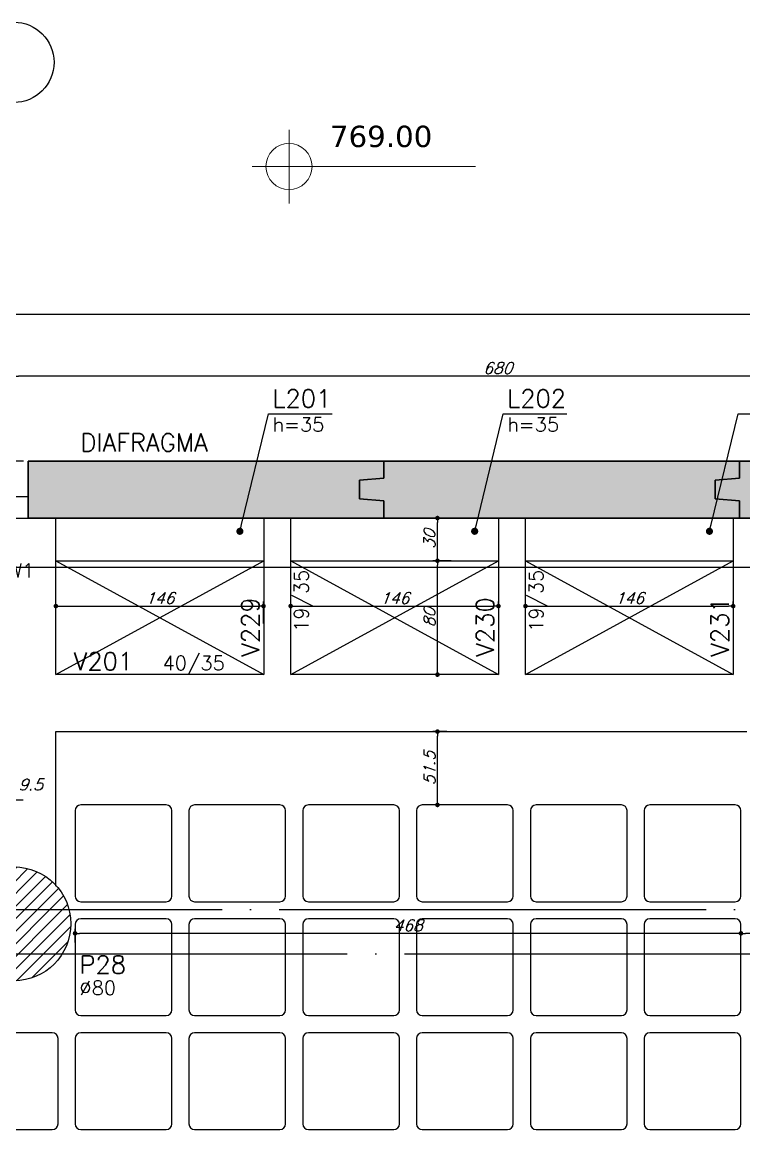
# Model space of a CAD drawing. Extents: x -4172 to 5483, y -2094 to 2406.
# Drawn here: x -3294 to -2787, y 1219 to 1998 of the extents above; entities that cross this region are included whole.
import ezdxf
from ezdxf import colors
from ezdxf.entities.mleader import LeaderData, LeaderLine
from ezdxf.enums import TextEntityAlignment as Align
from ezdxf.math import Vec2, Vec3

# ---------------------------------------------------------------- set-up
doc = ezdxf.new("R2010")
doc.units = 0
doc.header["$LTSCALE"] = 50
doc.header["$MEASUREMENT"] = 0
doc.linetypes.add('EIXO', pattern=[6.8, 6, -0.4, 0, -0.4])
doc.layers.get('0').update_dxf_attribs({"linetype": 'CONTINUOUS'})
doc.layers.get('DEFPOINTS').update_dxf_attribs({"linetype": 'CONTINUOUS'})
for name, color, linetype in [('251', 5, 'CONTINUOUS'), ('F-AUX-RED', 1, 'CONTINUOUS'), ('F-COTAS', 106, 'CONTINUOUS'), ('F-CUBETA', 1, 'CONTINUOUS'), ('F-EIXO', 12, 'EIXO'), ('F-LAJES', 3, 'CONTINUOUS'), ('F-LAJES-DIM', 2, 'CONTINUOUS'), ('F-LAJES-NOME', 4, 'CONTINUOUS'), ('F-PARC-NOME', 4, 'CONTINUOUS'), ('F-PERFIL - W310x52', 4, 'CONTINUOUS'), ('F-PILARES-DIM', 172, 'CONTINUOUS'), ('F-PILARES-HACH', 174, 'CONTINUOUS'), ('F-PILARES-NOME', 170, 'CONTINUOUS'), ('F-PILARES-S', 170, 'CONTINUOUS'), ('F-SOLIDO-EST', 252, 'CONTINUOUS'), ('F-TEXTO', 6, 'CONTINUOUS'), ('F-VIGAS', 3, 'CONTINUOUS'), ('F-VIGAS-DIM', 2, 'CONTINUOUS'), ('F-VIGAS-NOME', 4, 'CONTINUOUS'), ('F-VÃO', 1, 'CONTINUOUS')]:
    doc.layers.add(name, color=color, linetype=linetype)
doc.layers.add('A-ANNO-NOTE', color=253, linetype='CONTINUOUS', lineweight=9)
doc.styles.add('CP-TEXT-INCL', font='romans.shx', dxfattribs={"oblique": 20})
doc.styles.add('MCP', font='romans.shx')
doc.styles.add('ROMANS', font='romans.shx')
doc.styles.get("Standard").update_dxf_attribs({"font": 'ROMANS.SHX'})
doc.styles.add('Verdana_3', font='verdana.ttf', dxfattribs={"height": 20})
doc.dimstyles.new('CP-COTAS-50', dxfattribs={"dimscale": 0.64, "dimtxt": 12.5, "dimasz": 5, "dimexe": 5, "dimexo": 5, "dimgap": 2.5, "dimtad": 1, "dimdec": 1, "dimdsep": 46, "dimtxsty": 'CP-TEXT-INCL', "dimblk1": 'DOT', "dimblk2": 'DOT', "dimsah": 1, "dimcen": 9, "dimclrd": 256, "dimclre": 256, "dimclrt": 256, "dimadec": 0, "dimazin": 0, "dimtfac": 1, "dimtdec": 1, "dimtmove": 2, "dimatfit": 3, "dimldrblk": 'DOT', "dimfxl": 0, "dimtolj": 1, "dimarcsym": 0})

# ---------------------------------------------------------------- blocks, each defined once
blk = doc.blocks.new('_VAONER063650636500869008690')
at = {"layer": '251', "color": 1}
for p, q in [((30, 34), (-30, 34)), ((-34, 30), (-34, -30)), ((34, -30), (34, 30)), ((-30, -34), (30, -34))]:
    blk.add_line(p, q, dxfattribs=at)
for centre, start, end in [((-30, 30), 90, 180), ((30, 30), 0, 90), ((-30, -30), 180, 270), ((30, -30), 270, 0)]:
    blk.add_arc(centre, 4, start, end, dxfattribs=at)
blk = doc.blocks.new('_DOT')
at = {"color": 0, "linetype": 'ByBlock'}
blk.add_line((-0.5, 0), (-1, 0), dxfattribs=at)
at = {"color": 0, "linetype": 'ByBlock', "const_width": 0.5}
blk.add_lwpolyline([(-0.25, 0, 1), (0.25, 0, 1)], format="xyb", close=True, dxfattribs=at)
blk = doc.blocks.new('*U43')
at = {"layer": 'F-EIXO'}
blk.add_line((0, 0), (7397, 0), dxfattribs=at)
at = {"layer": 'F-TEXTO', "style": 'ROMANS'}
blk.add_attdef('EIXO', text='', height=17.5, dxfattribs=at).set_placement((-28.2072, 0), align=Align.MIDDLE_CENTER)
blk = doc.blocks.new('*U44')
at = {"layer": 'F-EIXO'}
blk.add_line((0, 0), (7484.954, 0), dxfattribs=at)
at = {"layer": 'F-TEXTO', "style": 'ROMANS'}
blk.add_attdef('EIXO', text='', height=17.5, dxfattribs=at).set_placement((-28.2072, 0), align=Align.MIDDLE_CENTER)
blk = doc.blocks.new('*U48')
at = {"layer": 'F-EIXO', "color": 2, "linetype": 'Continuous'}
blk.add_circle((0, 28.21), 28.21, dxfattribs=at)
at = {"layer": 'F-TEXTO', "style": 'ROMANS'}
blk.add_attdef('EIXO', text='', height=17.5, rotation=360, dxfattribs=at).set_placement((0, 28.21), align=Align.MIDDLE_CENTER)
blk = doc.blocks.new('*U40')
at = {"layer": 'F-EIXO'}
blk.add_line((0, 0), (7378.18, 0), dxfattribs=at)
at = {"layer": 'F-TEXTO', "style": 'ROMANS'}
blk.add_attdef('EIXO', text='', height=17.5, dxfattribs=at).set_placement((-28.21, 0), align=Align.MIDDLE_CENTER)
blk = doc.blocks.new('*D90')
at = {"layer": 'DEFPOINTS', "color": 0, "linetype": 'Continuous', "transparency": 16777216}
for p in [(3284.5, 1792.61), (3284.5, 1699.5), (-3540, 1430.2)]:
    blk.add_point(p, dxfattribs=at)
at = {"layer": 'F-COTAS', "linetype": 'Continuous', "lineweight": -2, "transparency": 16777216}
for p, q in [((-3540, 1433.4), (-3540, 1795.81)), ((-3536.8, 1792.61), (3281.3, 1792.61)), ((3284.5, 1702.7), (3284.5, 1795.81))]:
    blk.add_line(p, q, dxfattribs=at)
at = {"layer": 'F-COTAS', "linetype": 'Continuous', "lineweight": -2, "transparency": 16777216, "xscale": 3.2, "yscale": 3.2, "zscale": 3.2, "rotation": 180}
blk.add_blockref('_DOT', (-3540, 1792.61), dxfattribs=at)
at = {"layer": 'F-COTAS', "linetype": 'Continuous', "lineweight": -2, "transparency": 16777216, "xscale": 3.2, "yscale": 3.2, "zscale": 3.2}
blk.add_blockref('_DOT', (3284.5, 1792.61), dxfattribs=at)
at = {"layer": 'F-COTAS', "linetype": 'Continuous', "transparency": 16777216, "insert": (-127.75, 1798.21), "char_height": 8, "attachment_point": 5, "style": 'CP-TEXT-INCL'}
blk.add_mtext('\\A1;6824.5', dxfattribs=at)
blk = doc.blocks.new('*D110')
at = {"layer": 'DEFPOINTS', "color": 0, "linetype": 'Continuous', "transparency": 16777216}
for p in [(-3300, 1749.22), (-3300, 1745.22), (-2620, 1745.22)]:
    blk.add_point(p, dxfattribs=at)
at = {"layer": 'F-COTAS', "linetype": 'Continuous', "lineweight": -2, "transparency": 16777216}
for p, q in [((-3300, 1748.42), (-3300, 1752.42)), ((-2620, 1748.42), (-2620, 1752.42)), ((-2623.2, 1749.22), (-3296.8, 1749.22))]:
    blk.add_line(p, q, dxfattribs=at)
at = {"layer": 'F-COTAS', "linetype": 'Continuous', "lineweight": -2, "transparency": 16777216, "xscale": 3.2, "yscale": 3.2, "zscale": 3.2, "rotation": 180}
blk.add_blockref('_DOT', (-3300, 1749.22), dxfattribs=at)
at = {"layer": 'F-COTAS', "linetype": 'Continuous', "lineweight": -2, "transparency": 16777216, "xscale": 3.2, "yscale": 3.2, "zscale": 3.2}
blk.add_blockref('_DOT', (-2620, 1749.22), dxfattribs=at)
at = {"layer": 'F-COTAS', "linetype": 'Continuous', "transparency": 16777216, "insert": (-2960, 1754.82), "char_height": 8, "attachment_point": 5, "style": 'CP-TEXT-INCL'}
blk.add_mtext('\\A1;680', dxfattribs=at)
blk = doc.blocks.new('*D112')
at = {"layer": 'DEFPOINTS', "color": 0, "linetype": 'Continuous', "transparency": 16777216}
for p in [(-3641.38, 1689.5), (-3290, 1689.5), (-3540, -934.5)]:
    blk.add_point(p, dxfattribs=at)
at = {"layer": 'F-COTAS', "linetype": 'Continuous', "lineweight": -2, "transparency": 16777216}
for p, q in [((-3293.2, 1689.5), (-3644.58, 1689.5)), ((-3641.38, -931.3), (-3641.38, 1686.3)), ((-3543.2, -934.5), (-3644.58, -934.5))]:
    blk.add_line(p, q, dxfattribs=at)
at = {"layer": 'F-COTAS', "linetype": 'Continuous', "lineweight": -2, "transparency": 16777216, "xscale": 3.2, "yscale": 3.2, "zscale": 3.2}
for p, rotation in [((-3641.38, 1689.5), 90), ((-3641.38, -934.5), 270)]:
    blk.add_blockref('_DOT', p, dxfattribs=dict(at, rotation=rotation))
at = {"layer": 'F-COTAS', "linetype": 'Continuous', "transparency": 16777216, "insert": (-3646.98, 377.5), "char_height": 8, "attachment_point": 5, "rotation": 90, "style": 'CP-TEXT-INCL'}
blk.add_mtext('\\A1;2624', dxfattribs=at)
blk = doc.blocks.new('*D124')
at = {"layer": 'DEFPOINTS', "color": 0, "linetype": 'Continuous', "transparency": 16777216}
for p in [(-3606.31, 1689.5), (-3290, 1689.5), (-3570.41, 1615)]:
    blk.add_point(p, dxfattribs=at)
at = {"layer": 'F-COTAS', "linetype": 'Continuous', "lineweight": -2, "transparency": 16777216}
for p, q in [((-3293.2, 1689.5), (-3609.51, 1689.5)), ((-3606.31, 1618.2), (-3606.31, 1686.3)), ((-3573.61, 1615), (-3609.51, 1615))]:
    blk.add_line(p, q, dxfattribs=at)
at = {"layer": 'F-COTAS', "linetype": 'Continuous', "lineweight": -2, "transparency": 16777216, "xscale": 3.2, "yscale": 3.2, "zscale": 3.2}
for p, rotation in [((-3606.31, 1689.5), 90), ((-3606.31, 1615), 270)]:
    blk.add_blockref('_DOT', p, dxfattribs=dict(at, rotation=rotation))
at = {"layer": 'F-COTAS', "linetype": 'Continuous', "transparency": 16777216, "insert": (-3611.91, 1652.25), "char_height": 8, "attachment_point": 5, "rotation": 90, "style": 'CP-TEXT-INCL'}
blk.add_mtext('\\A1;74.5', dxfattribs=at)
blk = doc.blocks.new('*D324')
at = {"layer": 'DEFPOINTS', "color": 0, "linetype": 'Continuous', "transparency": 16777216}
for p in [(-3309.5, 1451.54), (-3309.5, 1438.03), (-3300, 1364.5)]:
    blk.add_point(p, dxfattribs=at)
at = {"layer": 'F-COTAS', "linetype": 'Continuous', "lineweight": -2, "transparency": 16777216}
for p, q in [((-3312.7, 1451.54), (-3315.9, 1451.54)), ((-3309.5, 1441.23), (-3309.5, 1454.74)), ((-3300, 1451.54), (-3309.5, 1451.54)), ((-3300, 1367.7), (-3300, 1454.74)), ((-3296.8, 1451.54), (-3293.6, 1451.54))]:
    blk.add_line(p, q, dxfattribs=at)
at = {"layer": 'F-COTAS', "linetype": 'Continuous', "lineweight": -2, "transparency": 16777216, "xscale": 3.2, "yscale": 3.2, "zscale": 3.2}
blk.add_blockref('_DOT', (-3309.5, 1451.54), dxfattribs=at)
at = {"layer": 'F-COTAS', "linetype": 'Continuous', "lineweight": -2, "transparency": 16777216, "xscale": 3.2, "yscale": 3.2, "zscale": 3.2, "rotation": 180}
blk.add_blockref('_DOT', (-3300, 1451.54), dxfattribs=at)
at = {"layer": 'F-COTAS', "linetype": 'Continuous', "transparency": 16777216, "insert": (-3288.3, 1462.25), "char_height": 8, "attachment_point": 5, "style": 'CP-TEXT-INCL'}
blk.add_mtext('\\A1;9.5', dxfattribs=at)
blk = doc.blocks.new('*D410')
at = {"layer": 'DEFPOINTS', "color": 0, "linetype": 'Continuous', "transparency": 16777216}
for p in [(-2940.45, 1584.21), (-2794.45, 1587.67), (-2794.45, 1584.21)]:
    blk.add_point(p, dxfattribs=at)
at = {"layer": 'F-COTAS', "linetype": 'Continuous', "lineweight": -2, "transparency": 16777216}
for p, q in [((-2940.45, 1587.41), (-2940.45, 1590.87)), ((-2794.45, 1587.41), (-2794.45, 1590.87)), ((-2937.25, 1587.67), (-2797.65, 1587.67))]:
    blk.add_line(p, q, dxfattribs=at)
at = {"layer": 'F-COTAS', "linetype": 'Continuous', "lineweight": -2, "transparency": 16777216, "xscale": 3.2, "yscale": 3.2, "zscale": 3.2, "rotation": 180}
blk.add_blockref('_DOT', (-2940.45, 1587.67), dxfattribs=at)
at = {"layer": 'F-COTAS', "linetype": 'Continuous', "lineweight": -2, "transparency": 16777216, "xscale": 3.2, "yscale": 3.2, "zscale": 3.2}
blk.add_blockref('_DOT', (-2794.45, 1587.67), dxfattribs=at)
at = {"layer": 'F-COTAS', "linetype": 'Continuous', "transparency": 16777216, "insert": (-2867.45, 1593.27), "char_height": 8, "attachment_point": 5, "style": 'CP-TEXT-INCL'}
blk.add_mtext('\\A1;146', dxfattribs=at)
blk = doc.blocks.new('*D411')
at = {"layer": 'DEFPOINTS', "color": 0, "linetype": 'Continuous', "transparency": 16777216}
for p in [(-2940.45, 1584.21), (-2794.45, 1587.67), (-2794.45, 1584.21)]:
    blk.add_point(p, dxfattribs=at)
at = {"layer": 'F-COTAS', "linetype": 'Continuous', "lineweight": -2, "transparency": 16777216}
for p, q in [((-2940.45, 1587.41), (-2940.45, 1590.87)), ((-2794.45, 1587.41), (-2794.45, 1590.87)), ((-2937.25, 1587.67), (-2797.65, 1587.67))]:
    blk.add_line(p, q, dxfattribs=at)
at = {"layer": 'F-COTAS', "linetype": 'Continuous', "lineweight": -2, "transparency": 16777216, "xscale": 3.2, "yscale": 3.2, "zscale": 3.2, "rotation": 180}
blk.add_blockref('_DOT', (-2940.45, 1587.67), dxfattribs=at)
at = {"layer": 'F-COTAS', "linetype": 'Continuous', "lineweight": -2, "transparency": 16777216, "xscale": 3.2, "yscale": 3.2, "zscale": 3.2}
blk.add_blockref('_DOT', (-2794.45, 1587.67), dxfattribs=at)
at = {"layer": 'F-COTAS', "linetype": 'Continuous', "transparency": 16777216, "insert": (-2867.45, 1593.27), "char_height": 8, "attachment_point": 5, "style": 'CP-TEXT-INCL'}
blk.add_mtext('\\A1;146', dxfattribs=at)
blk = doc.blocks.new('*D412')
at = {"layer": 'DEFPOINTS', "color": 0, "linetype": 'Continuous', "transparency": 16777216}
for p in [(-3105.45, 1584.21), (-2959.45, 1587.67), (-2959.45, 1584.21)]:
    blk.add_point(p, dxfattribs=at)
at = {"layer": 'F-COTAS', "linetype": 'Continuous', "lineweight": -2, "transparency": 16777216}
for p, q in [((-3105.45, 1587.41), (-3105.45, 1590.87)), ((-2959.45, 1587.41), (-2959.45, 1590.87)), ((-3102.25, 1587.67), (-2962.65, 1587.67))]:
    blk.add_line(p, q, dxfattribs=at)
at = {"layer": 'F-COTAS', "linetype": 'Continuous', "lineweight": -2, "transparency": 16777216, "xscale": 3.2, "yscale": 3.2, "zscale": 3.2, "rotation": 180}
blk.add_blockref('_DOT', (-3105.45, 1587.67), dxfattribs=at)
at = {"layer": 'F-COTAS', "linetype": 'Continuous', "lineweight": -2, "transparency": 16777216, "xscale": 3.2, "yscale": 3.2, "zscale": 3.2}
blk.add_blockref('_DOT', (-2959.45, 1587.67), dxfattribs=at)
at = {"layer": 'F-COTAS', "linetype": 'Continuous', "transparency": 16777216, "insert": (-3032.45, 1593.27), "char_height": 8, "attachment_point": 5, "style": 'CP-TEXT-INCL'}
blk.add_mtext('\\A1;146', dxfattribs=at)
blk = doc.blocks.new('*D413')
at = {"layer": 'DEFPOINTS', "color": 0, "linetype": 'Continuous', "transparency": 16777216}
for p in [(-3270.5, 1584.21), (-3124.55, 1587.67), (-3124.55, 1572.23)]:
    blk.add_point(p, dxfattribs=at)
at = {"layer": 'F-COTAS', "linetype": 'Continuous', "lineweight": -2, "transparency": 16777216}
for p, q in [((-3270.5, 1587.41), (-3270.5, 1590.87)), ((-3124.55, 1575.43), (-3124.55, 1590.87)), ((-3267.3, 1587.67), (-3127.75, 1587.67))]:
    blk.add_line(p, q, dxfattribs=at)
at = {"layer": 'F-COTAS', "linetype": 'Continuous', "lineweight": -2, "transparency": 16777216, "xscale": 3.2, "yscale": 3.2, "zscale": 3.2, "rotation": 180}
blk.add_blockref('_DOT', (-3270.5, 1587.67), dxfattribs=at)
at = {"layer": 'F-COTAS', "linetype": 'Continuous', "lineweight": -2, "transparency": 16777216, "xscale": 3.2, "yscale": 3.2, "zscale": 3.2}
blk.add_blockref('_DOT', (-3124.55, 1587.67), dxfattribs=at)
at = {"layer": 'F-COTAS', "linetype": 'Continuous', "transparency": 16777216, "insert": (-3197.53, 1593.27), "char_height": 8, "attachment_point": 5, "style": 'CP-TEXT-INCL'}
blk.add_mtext('\\A1;146', dxfattribs=at)
blk = doc.blocks.new('*D414')
at = {"layer": 'DEFPOINTS', "color": 0, "linetype": 'Continuous', "transparency": 16777216}
for p in [(-3002.29, 1619.5), (-2993.66, 1619.5), (-2993.66, 1539.5)]:
    blk.add_point(p, dxfattribs=at)
at = {"layer": 'F-COTAS', "linetype": 'Continuous', "lineweight": -2, "transparency": 16777216}
for p, q in [((-2996.86, 1619.5), (-3005.49, 1619.5)), ((-3002.29, 1542.7), (-3002.29, 1616.3)), ((-2996.86, 1539.5), (-3005.49, 1539.5))]:
    blk.add_line(p, q, dxfattribs=at)
at = {"layer": 'F-COTAS', "linetype": 'Continuous', "lineweight": -2, "transparency": 16777216, "xscale": 3.2, "yscale": 3.2, "zscale": 3.2}
for p, rotation in [((-3002.29, 1619.5), 90), ((-3002.29, 1539.5), 270)]:
    blk.add_blockref('_DOT', p, dxfattribs=dict(at, rotation=rotation))
at = {"layer": 'F-COTAS', "linetype": 'Continuous', "transparency": 16777216, "insert": (-3007.89, 1579.5), "char_height": 8, "attachment_point": 5, "rotation": 90, "style": 'CP-TEXT-INCL'}
blk.add_mtext('\\A1;80', dxfattribs=at)
blk = doc.blocks.new('*D415')
at = {"layer": 'DEFPOINTS', "color": 0, "linetype": 'Continuous', "transparency": 16777216}
for p in [(-3002.29, 1649.5), (-2989.55, 1649.5), (-2989.55, 1619.5)]:
    blk.add_point(p, dxfattribs=at)
at = {"layer": 'F-COTAS', "linetype": 'Continuous', "lineweight": -2, "transparency": 16777216}
for p, q in [((-2992.75, 1649.5), (-3005.49, 1649.5)), ((-3002.29, 1622.7), (-3002.29, 1646.3)), ((-2992.75, 1619.5), (-3005.49, 1619.5))]:
    blk.add_line(p, q, dxfattribs=at)
at = {"layer": 'F-COTAS', "linetype": 'Continuous', "lineweight": -2, "transparency": 16777216, "xscale": 3.2, "yscale": 3.2, "zscale": 3.2}
for p, rotation in [((-3002.29, 1649.5), 90), ((-3002.29, 1619.5), 270)]:
    blk.add_blockref('_DOT', p, dxfattribs=dict(at, rotation=rotation))
at = {"layer": 'F-COTAS', "linetype": 'Continuous', "transparency": 16777216, "insert": (-3007.89, 1634.5), "char_height": 8, "attachment_point": 5, "rotation": 90, "style": 'CP-TEXT-INCL'}
blk.add_mtext('\\A1;30', dxfattribs=at)
blk = doc.blocks.new('*D418')
at = {"layer": 'DEFPOINTS', "color": 0, "linetype": 'Continuous', "transparency": 16777216}
for p in [(-3002.29, 1499.5), (-2992.46, 1499.5), (-2992.46, 1448)]:
    blk.add_point(p, dxfattribs=at)
at = {"layer": 'F-COTAS', "linetype": 'Continuous', "lineweight": -2, "transparency": 16777216}
for p, q in [((-2995.66, 1499.5), (-3005.49, 1499.5)), ((-3002.29, 1451.2), (-3002.29, 1496.3)), ((-2995.66, 1448), (-3005.49, 1448))]:
    blk.add_line(p, q, dxfattribs=at)
at = {"layer": 'F-COTAS', "linetype": 'Continuous', "lineweight": -2, "transparency": 16777216, "xscale": 3.2, "yscale": 3.2, "zscale": 3.2}
for p, rotation in [((-3002.29, 1499.5), 90), ((-3002.29, 1448), 270)]:
    blk.add_blockref('_DOT', p, dxfattribs=dict(at, rotation=rotation))
at = {"layer": 'F-COTAS', "linetype": 'Continuous', "transparency": 16777216, "insert": (-3007.89, 1473.75), "char_height": 8, "attachment_point": 5, "rotation": 90, "style": 'CP-TEXT-INCL'}
blk.add_mtext('\\A1;51.5', dxfattribs=at)
blk = doc.blocks.new('*D423')
at = {"layer": 'DEFPOINTS', "color": 0, "linetype": 'Continuous', "transparency": 16777216}
for p in [(-2789, 1357.79), (-2789, 1357.79), (-2695, 1357.79)]:
    blk.add_point(p, dxfattribs=at)
at = {"layer": 'F-COTAS', "linetype": 'Continuous', "lineweight": -2, "transparency": 16777216}
blk.add_line((-2698.2, 1357.79), (-2785.8, 1357.79), dxfattribs=at)
at = {"layer": 'F-COTAS', "linetype": 'Continuous', "lineweight": -2, "transparency": 16777216, "xscale": 3.2, "yscale": 3.2, "zscale": 3.2, "rotation": 180}
blk.add_blockref('_DOT', (-2789, 1357.79), dxfattribs=at)
at = {"layer": 'F-COTAS', "linetype": 'Continuous', "lineweight": -2, "transparency": 16777216, "xscale": 3.2, "yscale": 3.2, "zscale": 3.2}
blk.add_blockref('_DOT', (-2695, 1357.79), dxfattribs=at)
at = {"layer": 'F-COTAS', "linetype": 'Continuous', "transparency": 16777216, "insert": (-2742, 1363.39), "char_height": 8, "attachment_point": 5, "style": 'CP-TEXT-INCL'}
blk.add_mtext('\\A1;94', dxfattribs=at)
blk = doc.blocks.new('*D424')
at = {"layer": 'DEFPOINTS', "color": 0, "linetype": 'Continuous', "transparency": 16777216}
for p in [(-3257, 1357.79), (-3257, 1348.24), (-2789, 1348.24)]:
    blk.add_point(p, dxfattribs=at)
at = {"layer": 'F-COTAS', "linetype": 'Continuous', "lineweight": -2, "transparency": 16777216}
for p, q in [((-3257, 1351.44), (-3257, 1360.99)), ((-2792.2, 1357.79), (-3253.8, 1357.79)), ((-2789, 1351.44), (-2789, 1360.99))]:
    blk.add_line(p, q, dxfattribs=at)
at = {"layer": 'F-COTAS', "linetype": 'Continuous', "lineweight": -2, "transparency": 16777216, "xscale": 3.2, "yscale": 3.2, "zscale": 3.2, "rotation": 180}
blk.add_blockref('_DOT', (-3257, 1357.79), dxfattribs=at)
at = {"layer": 'F-COTAS', "linetype": 'Continuous', "lineweight": -2, "transparency": 16777216, "xscale": 3.2, "yscale": 3.2, "zscale": 3.2}
blk.add_blockref('_DOT', (-2789, 1357.79), dxfattribs=at)
at = {"layer": 'F-COTAS', "linetype": 'Continuous', "transparency": 16777216, "insert": (-3023, 1363.39), "char_height": 8, "attachment_point": 5, "style": 'CP-TEXT-INCL'}
blk.add_mtext('\\A1;468', dxfattribs=at)
blk = doc.blocks.new('LGN-COTA - LGN-COTA-475391-Térreo')
at = {"layer": 'A-ANNO-NOTE'}
for p, q in [((-0.0093, -0.2377), (-0.0093, 0.2798)), ((-0.268, 0.021), (1.3015, 0.021))]:
    blk.add_line(p, q, dxfattribs=at)
for centre, start, end in [((-0.0093, 0.0221), 90, 180), ((-0.0093, 0.021), 360, 90), ((-0.0093, 0.021), 180, 270), ((-0.0093, 0.021), 270, 0)]:
    blk.add_arc(centre, 0.162, start, end, dxfattribs=at)
blk = doc.blocks.new('zw$7512')
at = {"layer": 'A-ANNO-NOTE', "xscale": 100, "yscale": 100, "zscale": 100}
blk.add_blockref('LGN-COTA - LGN-COTA-475391-Térreo', (-2906.21, 1680.27), dxfattribs=at)
at = {"layer": 'A-ANNO-NOTE', "style": 'Verdana_3'}
blk.add_text('769.00', height=15, dxfattribs=at).set_placement((-2878.4, 1696.05))
blk = doc.blocks.new('A$C44D756D9')
at = {"layer": 'F-PILARES-NOME'}
blk.add_text('W1', height=10, dxfattribs=at).set_placement((20.43, 118.15))

msp = doc.modelspace()

# ---------------------------------------------------------------- hatches: boundary and pattern name
at = {"layer": 'F-PILARES-HACH', "linetype": 'Continuous'}
h = msp.add_hatch(dxfattribs=at)
h.set_pattern_fill('ANSI31', color=256, scale=50, style=0)
edge = h.paths.add_edge_path()
edge.add_arc((-3300, 1364.5), 40, 0, 360)
at = {"layer": 'F-SOLIDO-EST'}
h = msp.add_hatch(color=256, dxfattribs=at)
h.dxf.hatch_style = 1
h.paths.add_polyline_path([(-3057, 1676), (-3040, 1677.5), (-3040, 1689.5), (-3290, 1689.5), (-3290, 1649.5), (-3040, 1649.5), (-3040, 1661.5), (-3057, 1663)])
h = msp.add_hatch(color=256, dxfattribs=at)
h.dxf.hatch_style = 1
h.paths.add_polyline_path([(-2807, 1676), (-2790, 1677.5), (-2790, 1689.5), (-3040, 1689.5), (-3040, 1677.5), (-3057, 1676), (-3057, 1663), (-3040, 1661.5), (-3040, 1649.5), (-2790, 1649.5), (-2790, 1661.5), (-2807, 1663)])
h = msp.add_hatch(color=256, dxfattribs=at)
h.dxf.hatch_style = 1
h.paths.add_polyline_path([(-2557, 1676), (-2540, 1677.5), (-2540, 1689.5), (-2790, 1689.5), (-2790, 1677.5), (-2807, 1676), (-2807, 1663), (-2790, 1661.5), (-2790, 1649.5), (-2540, 1649.5), (-2540, 1661.5), (-2557, 1663)])

# ---------------------------------------------------------------- linework, layer by layer
at = {"layer": 'F-EIXO'}
msp.add_line((-3621.135, 1615), (3550.572, 1615), dxfattribs=at)
at = {"layer": 'F-LAJES'}
for p, q in [((-3270.5, 1619.5), (-3124.45, 1619.5)), ((-3105.45, 1619.5), (-2959.45, 1619.5)), ((-2940.45, 1619.5), (-2794.45, 1619.5))]:
    msp.add_line(p, q, dxfattribs=at)
at = {"layer": 'F-PILARES-S', "linetype": 'Continuous'}
msp.add_circle((-3300, 1364.5), 40, dxfattribs=at)
at = {"layer": 'F-VIGAS'}
for p, q in [((-3040, 1689.5), (-3290, 1689.5)), ((-3290, 1689.5), (-3290, 1649.5)), ((-3290, 1649.5), (-3290, 1689.5)), ((-3290, 1689.5), (-3040, 1689.5)), ((-3040, 1677.5), (-3040, 1689.5)), ((-3040, 1689.5), (-3040, 1677.5)), ((-2790, 1689.5), (-3040, 1689.5)), ((-3040, 1689.5), (-3040, 1677.5)), ((-3040, 1677.5), (-3040, 1689.5)), ((-3040, 1689.5), (-2790, 1689.5)), ((-2790, 1677.5), (-2790, 1689.5)), ((-2790, 1689.5), (-2790, 1677.5)), ((-2540, 1689.5), (-2790, 1689.5)), ((-2790, 1689.5), (-2790, 1677.5)), ((-2790, 1677.5), (-2790, 1689.5)), ((-2790, 1689.5), (-2540, 1689.5)), ((-3057, 1676), (-3040, 1677.5)), ((-3040, 1677.5), (-3057, 1676)), ((-3040, 1677.5), (-3057, 1676)), ((-3057, 1676), (-3040, 1677.5)), ((-3057, 1663), (-3057, 1676)), ((-3057, 1676), (-3057, 1663)), ((-3057, 1676), (-3057, 1663)), ((-3057, 1663), (-3057, 1676)), ((-2807, 1676), (-2790, 1677.5)), ((-2790, 1677.5), (-2807, 1676)), ((-2790, 1677.5), (-2807, 1676)), ((-2807, 1676), (-2790, 1677.5)), ((-2807, 1663), (-2807, 1676)), ((-2807, 1676), (-2807, 1663)), ((-2807, 1676), (-2807, 1663)), ((-2807, 1663), (-2807, 1676)), ((-3040, 1661.5), (-3057, 1663)), ((-3057, 1663), (-3040, 1661.5)), ((-3057, 1663), (-3040, 1661.5)), ((-3040, 1661.5), (-3057, 1663)), ((-3040, 1649.5), (-3040, 1661.5)), ((-3040, 1661.5), (-3040, 1649.5)), ((-3040, 1661.5), (-3040, 1649.5)), ((-3040, 1649.5), (-3040, 1661.5)), ((-2790, 1661.5), (-2807, 1663)), ((-2807, 1663), (-2790, 1661.5)), ((-2807, 1663), (-2790, 1661.5)), ((-2790, 1661.5), (-2807, 1663)), ((-2790, 1649.5), (-2790, 1661.5)), ((-2790, 1661.5), (-2790, 1649.5)), ((-2790, 1661.5), (-2790, 1649.5)), ((-2790, 1649.5), (-2790, 1661.5)), ((-3290, 1649.5), (-3040, 1649.5)), ((-3040, 1649.5), (-3290, 1649.5)), ((-3040, 1649.5), (-2790, 1649.5)), ((-2790, 1649.5), (-3040, 1649.5)), ((-2790, 1649.5), (-2540, 1649.5)), ((-2540, 1649.5), (-2790, 1649.5))]:
    msp.add_line(p, q, dxfattribs=at)
for points in [[(-3290, 1664.5), (-3305.701, 1664.5), (-3540, 1430.201), (-3540, -934.5), (-1249.5, -934.5), (-1249.5, -524.5)], [(-1264.5, -524.5), (-1264.5, -919.5), (-3525, -919.5), (-3525, 1423.988), (-3299.488, 1649.5), (-3290, 1649.5)], [(-3270.5, 1539.5), (-3270.5, 1649.5)], [(-3124.45, 1649.5), (-3124.45, 1539.5)], [(-3105.45, 1649.5), (-3124.45, 1649.5)], [(-3105.45, 1539.5), (-3105.45, 1649.5)], [(-2959.45, 1649.5), (-2959.45, 1539.5)], [(-2940.45, 1649.5), (-2959.45, 1649.5)], [(-2940.45, 1539.5), (-2940.45, 1649.5)], [(-2794.45, 1649.5), (-2794.45, 1539.5)], [(-3124.45, 1539.5), (-3270.5, 1539.5)], [(-2959.45, 1539.5), (-3105.45, 1539.5)], [(-2794.45, 1539.5), (-2940.45, 1539.5)], [(-3270.5, 1390.965), (-3270.5, 1499.5)], [(-3270.5, 1499.5), (-3114.95, 1499.5)], [(-3114.95, 1499.5), (-2949.95, 1499.5)], [(-2949.95, 1499.5), (-2784.95, 1499.5)]]:
    msp.add_lwpolyline(points, dxfattribs=at)
at = {"layer": 'F-VÃO'}
for p, q in [((-3270.5, 1539.5), (-3124.45, 1619.5)), ((-3270.5, 1619.5), (-3124.45, 1539.5)), ((-3105.45, 1539.5), (-2959.45, 1619.5)), ((-3105.45, 1619.5), (-2959.45, 1539.5)), ((-2940.45, 1539.5), (-2794.45, 1619.5)), ((-2940.45, 1619.5), (-2794.45, 1539.5))]:
    msp.add_line(p, q, dxfattribs=at)

# ---------------------------------------------------------------- block references
at = {"layer": 'A-ANNO-NOTE', "linetype": 'Continuous'}
msp.add_blockref('zw$7512', (-199.5, 214), dxfattribs=at)
at = {"layer": 'F-CUBETA'}
for p in [(-3223, 1414), (-3143, 1414), (-3063, 1414), (-2983, 1414), (-2903, 1414), (-2823, 1414), (-3223, 1334), (-3143, 1334), (-3063, 1334), (-2983, 1334), (-2903, 1334), (-2823, 1334), (-3303, 1254), (-3223, 1254), (-3143, 1254), (-3063, 1254), (-2983, 1254), (-2903, 1254), (-2823, 1254)]:
    msp.add_blockref('_VAONER063650636500869008690', p, dxfattribs=at)
at = {"layer": 'F-EIXO', "linetype": 'Continuous'}
for name, p in [('*U48', (-3300, 1941.357)), ('*U40', (-3705.761, 1615)), ('*U44', (-3793.715, 1374.5)), ('*U43', (-3705.761, 1343.5))]:
    msp.add_blockref(name, p, dxfattribs=at)
at = {"layer": 'F-PERFIL - W310x52'}
msp.add_blockref('A$C44D756D9', (-3325, 1489.5), dxfattribs=at)

# ---------------------------------------------------------------- texts
at = {"layer": 'F-LAJES-DIM', "linetype": 'Continuous', "style": 'MCP'}
for p in [(-3118.224, 1710.193), (-2953.224, 1710.193)]:
    msp.add_text('h=35', height=10, dxfattribs=at).set_placement(p)
at = {"layer": 'F-LAJES-NOME', "linetype": 'Continuous', "style": 'MCP'}
for s, p in [('L201', (-3118.224, 1727.193)), ('L202', (-2953.224, 1727.193))]:
    msp.add_text(s, height=12.5, dxfattribs=at).set_placement(p)
at = {"layer": 'F-PARC-NOME', "style": 'MCP'}
msp.add_text('DIAFRAGMA', height=12.5, dxfattribs=at).set_placement((-3253.201, 1696.28))
at = {"layer": 'F-PILARES-DIM', "linetype": 'Continuous', "style": 'MCP'}
msp.add_text('%%c80', height=10, dxfattribs=at).set_placement((-3253.903, 1314.523))
at = {"layer": 'F-PILARES-NOME', "linetype": 'Continuous', "style": 'MCP'}
msp.add_text('P28', height=12.5, dxfattribs=at).set_placement((-3253.903, 1329.523))
at = {"layer": 'F-VIGAS-DIM', "linetype": 'Continuous', "style": 'MCP'}
for p in [(-3092.95, 1569.5), (-2927.95, 1569.5)]:
    msp.add_text('19/35', height=10, rotation=90, dxfattribs=at).set_placement(p)
msp.add_text('40/35', height=10, dxfattribs=at).set_placement((-3195.5, 1542.625))
at = {"layer": 'F-VIGAS-NOME', "linetype": 'Continuous', "style": 'MCP'}
for s, p in [('V229', (-3127.575, 1552)), ('V230', (-2962.575, 1552)), ('V231', (-2797.575, 1552))]:
    msp.add_text(s, height=12.5, rotation=90, dxfattribs=at).set_placement(p)
msp.add_text('V201', height=12.5, dxfattribs=at).set_placement((-3258, 1542.625))

# ---------------------------------------------------------------- dimensions: what is measured, and where the dimension line sits
at = {"layer": 'F-COTAS', "linetype": 'Continuous'}
for base, p1, p2, picture, middle in [((3284.5, 1792.612), (-3540, 1430.201), (3284.5, 1699.5), '*D90', (-127.75, 1798.212)), ((-3300, 1749.22), (-2620, 1745.22), (-3300, 1745.22), '*D110', (-2960, 1754.82))]:
    dim = msp.add_linear_dim(base=base, p1=p1, p2=p2, dimstyle='CP-COTAS-50', dxfattribs=at)
    dim.commit()
    dim.dimension.update_dxf_attribs({"geometry": picture, "text_midpoint": middle})
for base, p1, picture, middle in [((-3641.383, 1689.5), (-3540, -934.5), '*D112', (-3646.983, 377.5)), ((-3606.309, 1689.5), (-3570.405, 1615), '*D124', (-3611.909, 1652.25))]:
    dim = msp.add_linear_dim(base=base, p1=p1, p2=(-3290, 1689.5), angle=90, dimstyle='CP-COTAS-50', dxfattribs=at)
    dim.commit()
    dim.dimension.update_dxf_attribs({"geometry": picture, "text_midpoint": middle})
for base, p1, p2, picture, middle in [((-3002.288, 1649.5), (-2989.547, 1619.5), (-2989.547, 1649.5), '*D415', (-3007.888, 1634.5)), ((-3002.288, 1619.5), (-2993.661, 1539.5), (-2993.661, 1619.5), '*D414', (-3007.888, 1579.5)), ((-3002.288, 1499.5), (-2992.464, 1448), (-2992.464, 1499.5), '*D418', (-3007.888, 1473.75))]:
    dim = msp.add_linear_dim(base=base, p1=p1, p2=p2, angle=90, dimstyle='CP-COTAS-50', override={"dimfxl": 7.5}, dxfattribs=at)
    dim.commit()
    dim.dimension.update_dxf_attribs({"geometry": picture, "text_midpoint": middle})
for base, p1, p2, picture, middle in [((-3124.55, 1587.667933397), (-3270.5, 1584.214077443), (-3124.55, 1572.229067283), '*D413', (-3197.525, 1593.267933397)), ((-2959.45, 1587.668), (-3105.45, 1584.214), (-2959.45, 1584.214), '*D412', (-3032.45, 1593.268)), ((-2794.45, 1587.668), (-2940.45, 1584.214), (-2794.45, 1584.214), '*D410', (-2867.45, 1593.268)), ((-2794.45, 1587.668), (-2940.45, 1584.214), (-2794.45, 1584.214), '*D411', (-2867.45, 1593.268)), ((-3257, 1357.79), (-2789, 1348.238), (-3257, 1348.238), '*D424', (-3023, 1363.39)), ((-2789, 1357.79), (-2695, 1357.79), (-2789, 1357.79), '*D423', (-2742, 1363.39))]:
    dim = msp.add_linear_dim(base=base, p1=p1, p2=p2, dimstyle='CP-COTAS-50', override={"dimfxl": 7.5}, dxfattribs=at)
    dim.commit()
    dim.dimension.update_dxf_attribs({"geometry": picture, "text_midpoint": middle})
dim = msp.add_linear_dim(base=(-3309.5, 1451.536), p1=(-3300, 1364.5), p2=(-3309.5, 1438.034), dimstyle='CP-COTAS-50', override={"dimfxl": 7.5}, dxfattribs=at)
dim.commit()
dim.dimension.update_dxf_attribs({"geometry": '*D324', "text_midpoint": (-3288.304, 1462.247), "dimtype": 160})

# ---------------------------------------------------------------- leaders
at = {"layer": 'F-AUX-RED', "linetype": 'Continuous'}
ml = msp.add_multileader_mtext('Standard', dxfattribs=at)
ml.set_content('', color=256)
ml.set_leader_properties()
ml.set_arrow_properties(name='DOT')
ml.build(insert=Vec2(0, 0))
ml.multileader.update_dxf_attribs({"text_right_attachment_type": 6, "dogleg_length": 0.36, "arrow_head_size": 5})
ctx = ml.context
ctx.base_point, ctx.char_height, ctx.arrow_head_size, ctx.landing_gap_size, ctx.plane_origin = Vec3(-3076.255, 1722.627), 0.18, 5, 0.09, Vec3(-3141.143, 1640.18)
ctx.right_attachment = 6
notes = []
notes.append((ctx, [(0, (1, 1, 0), (-3121.012, 1722.627), (1, 0), 44.757, [(0, [(-3141.143, 1640.18)], 0, [])])]))
ctx.mtext.insert, ctx.mtext.flow_direction = Vec3(-3076.165, 1722.717), 5
ml = msp.add_multileader_mtext('Standard', dxfattribs=at)
ml.set_content('', color=256)
ml.set_leader_properties()
ml.set_arrow_properties(name='DOT')
ml.build(insert=Vec2(0, 0))
ml.multileader.update_dxf_attribs({"text_right_attachment_type": 6, "dogleg_length": 0.36, "arrow_head_size": 5})
ctx = ml.context
ctx.base_point, ctx.char_height, ctx.arrow_head_size, ctx.landing_gap_size, ctx.plane_origin = Vec3(-2911.255, 1722.627), 0.18, 5, 0.09, Vec3(-2976.143, 1640.18)
ctx.right_attachment = 6
notes.append((ctx, [(0, (1, 1, 0), (-2956.012, 1722.627), (1, 0), 44.757, [(0, [(-2976.143, 1640.18)], 0, [])])]))
ctx.mtext.insert, ctx.mtext.flow_direction = Vec3(-2911.165, 1722.717), 5
ml = msp.add_multileader_mtext('Standard', dxfattribs=at)
ml.set_content('', color=256)
ml.set_leader_properties()
ml.set_arrow_properties(name='DOT')
ml.build(insert=Vec2(0, 0))
ml.multileader.update_dxf_attribs({"text_right_attachment_type": 6, "dogleg_length": 0.36, "arrow_head_size": 5})
ctx = ml.context
ctx.base_point, ctx.char_height, ctx.arrow_head_size, ctx.landing_gap_size, ctx.plane_origin = Vec3(-2746.255, 1722.627), 0.18, 5, 0.09, Vec3(-2811.143, 1640.18)
ctx.right_attachment = 6
notes.append((ctx, [(0, (1, 1, 0), (-2791.012, 1722.627), (1, 0), 44.757, [(0, [(-2811.143, 1640.18)], 0, [])])]))
ctx.mtext.insert, ctx.mtext.flow_direction = Vec3(-2746.165, 1722.717), 5
for ctx, leaders in notes:
    for number, flags, end, landing, length, lines in leaders:
        leader = LeaderData()
        leader.index, (leader.has_last_leader_line, leader.has_dogleg_vector, leader.attachment_direction) = number, flags
        leader.last_leader_point, leader.dogleg_vector, leader.dogleg_length = Vec3(end), Vec3(landing), length
        for number, points, colour, breaks in lines:
            line = LeaderLine()
            line.index, line.vertices, line.color, line.breaks = number, Vec3.list(points), colors.encode_raw_color(colour), breaks
            leader.lines.append(line)
        ctx.leaders.append(leader)

doc.saveas('drawing.dxf')
